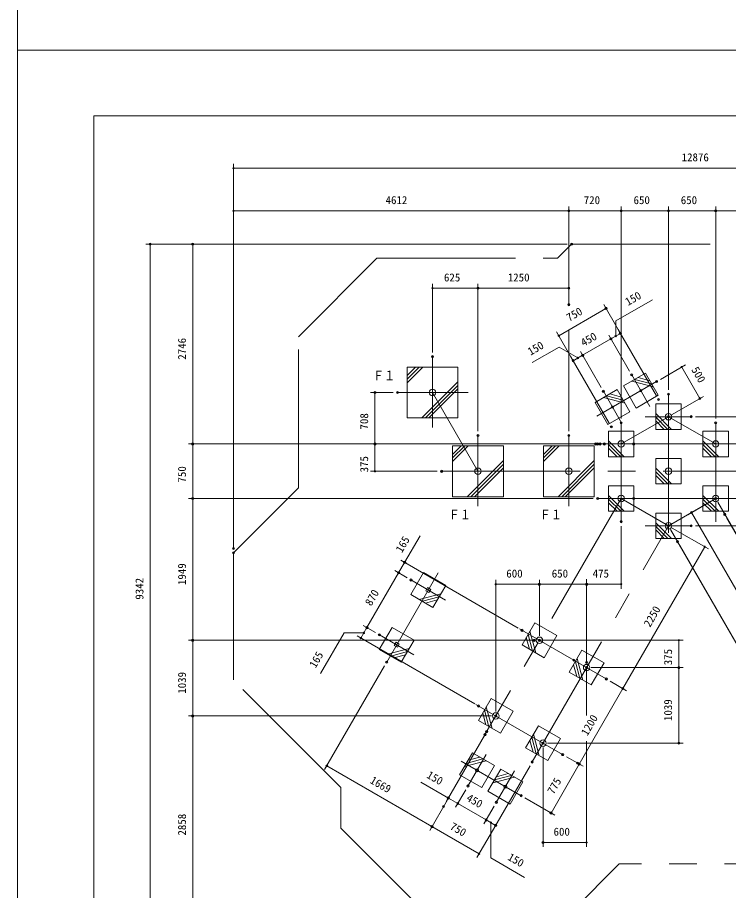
# Model space of a CAD drawing. Units: millimetres on the paper, scale 1:60. Extents: x -18 to 420, y -297 to 594.
# Drawn here: x 0 to 163, y -192.5 to 7.5 of the extents above; entities that cross this region are included whole.
import ezdxf
from ezdxf.enums import TextEntityAlignment as Align

# ---------------------------------------------------------------- set-up
doc = ezdxf.new("R2010")
doc.units = ezdxf.units.MM
doc.header["$PDMODE"] = 32
doc.header["$PDSIZE"] = 0.5
doc.linetypes.add('USER1', pattern=[50.8, 31.75, -6.35, 6.35, -6.35])
doc.linetypes.add('USER3', pattern=[63.5, 31.75, -6.35, 6.35, -6.35, 6.35, -6.35])
doc.layers.add('DEFPOINTS_3', color=7, linetype='Continuous', lineweight=9)
doc.layers.add('LY_1', color=7, linetype='Continuous', lineweight=9)
doc.styles.add('ＭＳ ゴシック', font='')
doc.styles.get('ＭＳ ゴシック').set_extended_font_data('MS Gothic')

# ---------------------------------------------------------------- blocks, each defined once
blk = doc.blocks.new('-000-_DOTSMALL')
at = {"color": 7, "linetype": 'Continuous', "lineweight": 9}
blk.add_circle((0, 0), 0.0625, dxfattribs=at)
blk.add_circle((0, 0), 0.0625, dxfattribs=at)

msp = doc.modelspace()

# ---------------------------------------------------------------- linework, layer by layer
at = {"layer": 'DEFPOINTS_3'}
for p, q in [((0, 297), (0, 0)), ((0, 0), (420, 0)), ((420, 0), (0, 0)), ((0, 0), (0, -297))]:
    msp.add_line(p, q, dxfattribs=at)
at = {"layer": 'LY_1'}
for p, q in [((17.5, -15), (17.5, -282)), ((402.5, -15), (17.5, -15)), ((89.297, -72.574), (89.297, -84.241)), ((100.964, -72.574), (89.297, -72.574)), ((100.964, -84.241), (100.964, -72.574)), ((143.942, -73.999), (138.89, -76.915)), ((146.859, -79.051), (143.942, -73.999)), ((137.447, -77.749), (132.395, -80.665)), ((140.363, -82.801), (137.447, -77.749)), ((138.89, -76.915), (141.807, -81.967)), ((141.807, -81.967), (146.859, -79.051)), ((132.395, -80.665), (135.312, -85.717)), ((146.289, -86.867), (146.289, -81.033)), ((146.289, -81.033), (152.123, -81.033)), ((152.123, -81.033), (152.123, -86.867)), ((135.312, -85.717), (140.363, -82.801)), ((89.297, -84.241), (100.964, -84.241)), ((135.464, -93.117), (135.464, -87.283)), ((135.464, -87.283), (141.297, -87.283)), ((141.297, -87.283), (141.297, -93.117)), ((152.123, -86.867), (146.289, -86.867)), ((157.115, -93.117), (157.115, -87.283)), ((157.115, -87.283), (162.948, -87.283)), ((162.948, -87.283), (162.948, -93.117)), ((99.714, -90.617), (99.714, -102.283)), ((111.381, -90.617), (99.714, -90.617)), ((111.381, -102.283), (111.381, -90.617)), ((120.547, -90.617), (120.547, -102.283)), ((132.214, -90.617), (120.547, -90.617)), ((132.214, -102.283), (132.214, -90.617)), ((141.297, -93.117), (135.464, -93.117)), ((146.289, -99.367), (146.289, -93.533)), ((146.289, -93.533), (152.123, -93.533)), ((152.123, -93.533), (152.123, -99.367)), ((162.948, -93.117), (157.115, -93.117)), ((135.464, -105.617), (135.464, -99.783)), ((135.464, -99.783), (141.297, -99.783)), ((141.297, -99.783), (141.297, -105.617)), ((152.123, -99.367), (146.289, -99.367)), ((157.115, -105.617), (157.115, -99.783)), ((157.115, -99.783), (162.948, -99.783)), ((162.948, -99.783), (162.948, -105.617)), ((99.714, -102.283), (111.381, -102.283)), ((120.547, -102.283), (132.214, -102.283)), ((141.297, -105.617), (135.464, -105.617)), ((162.948, -105.617), (157.115, -105.617)), ((146.289, -111.867), (146.289, -106.033)), ((146.289, -106.033), (152.123, -106.033)), ((152.123, -106.033), (152.123, -111.867)), ((152.123, -111.867), (146.289, -111.867)), ((93.098, -119.665), (90.182, -124.717)), ((98.15, -122.582), (93.098, -119.665)), ((94.013, -123.08), (93.597, -123.802)), ((93.597, -123.802), (94.318, -124.218)), ((94.735, -123.497), (94.013, -123.08)), ((94.318, -124.218), (94.735, -123.497)), ((95.233, -127.633), (98.15, -122.582)), ((90.182, -124.717), (95.233, -127.633)), ((115.647, -136.243), (118.563, -131.192)), ((118.563, -131.192), (123.615, -134.108)), ((85.848, -132.222), (82.932, -137.274)), ((90.9, -135.139), (85.848, -132.222)), ((86.763, -135.637), (86.347, -136.359)), ((87.485, -136.054), (86.763, -135.637)), ((87.983, -140.191), (90.9, -135.139)), ((123.615, -134.108), (120.698, -139.16)), ((82.932, -137.274), (87.983, -140.191)), ((86.347, -136.359), (87.068, -136.776)), ((87.068, -136.776), (87.485, -136.054)), ((120.698, -139.16), (115.647, -136.243)), ((126.472, -142.493), (129.388, -137.442)), ((129.388, -137.442), (134.44, -140.358)), ((134.44, -140.358), (131.524, -145.41)), ((131.524, -145.41), (126.472, -142.493)), ((105.647, -153.564), (108.563, -148.512)), ((108.563, -148.512), (113.615, -151.429)), ((113.615, -151.429), (110.698, -156.481)), ((110.698, -156.481), (105.647, -153.564)), ((116.472, -159.814), (119.388, -154.762)), ((119.388, -154.762), (124.44, -157.679)), ((124.44, -157.679), (121.524, -162.731)), ((121.524, -162.731), (116.472, -159.814)), ((104.266, -160.955), (101.349, -166.007)), ((109.318, -163.872), (104.266, -160.955)), ((106.401, -168.924), (109.318, -163.872)), ((110.761, -164.705), (107.844, -169.757)), ((115.813, -167.622), (110.761, -164.705)), ((101.349, -166.007), (106.401, -168.924)), ((112.896, -172.674), (115.813, -167.622)), ((107.844, -169.757), (112.896, -172.674))]:
    msp.add_line(p, q, dxfattribs=at)
at = {"layer": 'LY_1', "lineweight": 18}
for p, q in [((49.513, -114.149), (49.513, -25.998)), ((49.513, -26.998), (264.107, -26.998)), ((126.381, -58.287), (126.381, -35.805)), ((138.381, -84.365), (138.381, -35.805)), ((149.206, -77.802), (149.206, -35.805)), ((160.031, -84.365), (160.031, -35.805)), ((49.513, -36.805), (126.381, -36.805)), ((126.381, -36.805), (138.381, -36.805)), ((138.381, -36.805), (149.206, -36.805)), ((149.206, -36.805), (160.031, -36.805)), ((160.031, -36.805), (172.531, -36.805)), ((126.007, -44.427), (29.423, -44.427)), ((30.423, -200.133), (30.423, -44.427)), ((126.007, -44.427), (39.174, -44.427)), ((40.174, -90.2), (40.174, -44.427)), ((95.131, -69.216), (95.131, -53.517)), ((105.547, -87.258), (105.547, -53.517)), ((95.131, -54.517), (105.547, -54.517)), ((105.547, -54.517), (126.381, -54.517)), ((137.112, -62.025), (145.55, -57.153)), ((124.061, -65.398), (134.887, -59.148)), ((137.695, -64.012), (134.387, -58.282)), ((137.112, -65.503), (137.112, -62.025)), ((126.87, -70.262), (123.561, -64.532)), ((126.381, -87.258), (126.381, -64.12)), ((140.291, -73.509), (135.53, -65.262)), ((136.03, -66.128), (138.195, -64.878)), ((146.439, -79.156), (137.695, -64.012)), ((129.535, -69.878), (136.03, -66.128)), ((124.137, -68.012), (118.009, -71.55)), ((128.452, -70.503), (124.137, -68.012)), ((127.37, -71.128), (129.535, -69.878)), ((133.796, -77.259), (129.035, -69.012)), ((135.613, -85.406), (126.87, -70.262)), ((89.297, -74.544), (91.267, -72.574)), ((89.297, -75.369), (92.092, -72.574)), ((89.297, -76.194), (92.917, -72.574)), ((147.349, -75.4), (153.108, -72.075)), ((152.242, -72.575), (156.409, -79.791)), ((100.964, -75.949), (92.672, -84.241)), ((140.807, -75.809), (145.752, -77.134)), ((141.521, -75.396), (145.339, -76.419)), ((142.236, -74.984), (144.927, -75.705)), ((100.964, -76.774), (93.497, -84.241)), ((100.964, -77.599), (94.322, -84.241)), ((86.099, -78.408), (80.93, -78.408)), ((81.93, -90.2), (81.93, -78.408)), ((134.312, -79.559), (139.257, -80.884)), ((135.026, -79.146), (138.844, -80.169)), ((135.741, -78.734), (138.432, -79.455)), ((150.072, -83.45), (157.275, -79.291)), ((146.289, -83.247), (149.909, -86.867)), ((155.401, -83.95), (167.375, -83.95)), ((146.289, -84.072), (149.084, -86.867)), ((146.289, -84.897), (148.259, -86.867)), ((135.464, -89.497), (139.084, -93.117)), ((157.115, -89.497), (160.735, -93.117)), ((132.52, -90.2), (39.174, -90.2)), ((40.174, -102.7), (40.174, -90.2)), ((133.52, -90.2), (80.93, -90.2)), ((81.93, -96.45), (81.93, -90.2)), ((99.714, -92.587), (101.684, -90.617)), ((99.714, -93.412), (102.509, -90.617)), ((99.714, -94.236), (103.334, -90.617)), ((120.547, -92.587), (122.517, -90.617)), ((120.547, -93.412), (123.342, -90.617)), ((120.547, -94.236), (124.167, -90.617)), ((135.464, -90.322), (138.259, -93.117)), ((135.464, -91.147), (137.434, -93.117)), ((157.115, -90.322), (159.91, -93.117)), ((157.115, -91.147), (159.085, -93.117)), ((111.381, -93.991), (103.089, -102.283)), ((132.214, -93.991), (123.922, -102.283)), ((111.381, -94.816), (103.914, -102.283)), ((111.381, -95.641), (104.739, -102.283)), ((132.214, -94.816), (124.747, -102.283)), ((132.214, -95.641), (125.572, -102.283)), ((146.289, -95.747), (149.909, -99.367)), ((96.23, -96.45), (80.93, -96.45)), ((146.289, -96.572), (149.084, -99.367)), ((146.289, -97.397), (148.259, -99.367)), ((131.966, -102.7), (39.174, -102.7)), ((40.174, -135.176), (40.174, -102.7)), ((135.464, -101.997), (139.084, -105.617)), ((135.464, -102.822), (138.259, -105.617)), ((135.464, -103.647), (137.434, -105.617)), ((159.165, -103.2), (153.628, -106.397)), ((157.115, -101.997), (160.735, -105.617)), ((157.115, -102.822), (159.91, -105.617)), ((157.115, -103.647), (159.085, -105.617)), ((160.531, -103.566), (193.698, -161.012)), ((178.402, -147.307), (154.494, -105.897)), ((162.615, -107.174), (189.785, -154.235)), ((138.381, -109.007), (138.381, -123.346)), ((146.289, -108.247), (149.909, -111.867)), ((146.289, -109.072), (149.084, -111.867)), ((146.289, -109.897), (148.259, -111.867)), ((149.706, -109.816), (182.872, -167.262)), ((150.072, -109.45), (158.375, -114.244)), ((155.401, -108.95), (167.375, -108.95)), ((88.729, -117.335), (92.267, -111.207)), ((157.509, -113.744), (138.759, -146.22)), ((151.789, -113.424), (179.043, -160.63)), ((87.354, -119.716), (88.729, -117.335)), ((114.795, -132.384), (87.863, -116.835)), ((80.104, -132.274), (87.354, -119.716)), ((89.33, -120.857), (86.488, -119.216)), ((109.631, -151.496), (109.631, -121.346)), ((119.631, -134.176), (119.631, -121.346)), ((130.456, -140.426), (130.456, -121.18)), ((109.631, -122.346), (119.631, -122.346)), ((119.631, -122.346), (130.456, -122.346)), ((138.381, -122.346), (130.456, -122.346)), ((97.043, -124.498), (92.098, -125.823)), ((96.631, -125.213), (92.813, -126.236)), ((96.218, -125.927), (93.527, -126.648)), ((82.08, -133.415), (79.238, -131.774)), ((74.858, -133.465), (69.462, -142.81)), ((79.417, -133.465), (74.858, -133.465)), ((78.729, -134.655), (80.104, -132.274)), ((117.044, -133.823), (118.067, -137.641)), ((117.456, -133.108), (118.781, -138.053)), ((118.631, -135.176), (39.174, -135.176)), ((40.174, -152.496), (40.174, -135.176)), ((104.795, -149.705), (77.863, -134.155)), ((116.632, -134.537), (117.353, -137.228)), ((119.464, -135.176), (152.581, -135.176)), ((151.581, -135.176), (151.581, -141.426)), ((89.793, -137.056), (84.848, -138.381)), ((89.381, -137.77), (85.563, -138.793)), ((88.968, -138.485), (86.277, -139.206)), ((128.282, -139.358), (129.607, -144.303)), ((84.124, -141.042), (70.407, -164.801)), ((127.457, -140.787), (128.178, -143.478)), ((127.869, -140.073), (128.892, -143.891)), ((130.456, -141.259), (130.456, -152.417)), ((131.456, -141.426), (152.581, -141.426)), ((151.581, -141.426), (151.581, -158.746)), ((135.822, -144.524), (139.625, -146.72)), ((138.759, -146.22), (128.759, -163.54)), ((106.632, -151.858), (107.353, -154.549)), ((107.044, -151.143), (108.067, -154.961)), ((107.456, -150.429), (108.781, -155.374)), ((108.631, -152.496), (39.174, -152.496)), ((40.174, -200.133), (40.174, -152.496)), ((106.658, -157.646), (94.496, -178.71)), ((107.047, -156.971), (98.266, -172.18)), ((117.869, -157.393), (118.892, -161.211)), ((118.282, -156.679), (119.607, -161.624)), ((117.457, -158.108), (118.178, -160.799)), ((120.456, -159.746), (120.456, -182.478)), ((121.456, -158.746), (152.581, -158.746)), ((130.456, -158.25), (130.456, -182.478)), ((103.281, -162.662), (105.972, -161.94)), ((125.822, -161.845), (129.625, -164.04)), ((94.996, -177.844), (70.907, -163.935)), ((102.456, -164.09), (107.401, -162.765)), ((102.868, -163.376), (106.686, -162.353)), ((117.483, -163.896), (109.092, -178.43)), ((128.759, -163.54), (122.296, -174.733)), ((109.776, -166.412), (112.467, -165.69)), ((98.766, -171.314), (92.474, -167.681)), ((108.951, -167.84), (113.896, -166.515)), ((109.363, -167.126), (113.181, -166.103)), ((102.75, -169.414), (100.431, -173.43)), ((102.75, -169.414), (100.431, -173.43)), ((100.931, -172.564), (98.766, -171.314)), ((116.303, -171.273), (123.162, -175.233)), ((107.427, -176.314), (100.931, -172.564)), ((109.245, -173.164), (106.927, -177.18)), ((109.245, -173.164), (106.927, -177.18)), ((105.822, -184.094), (94.996, -177.844)), ((109.592, -177.564), (107.427, -176.314)), ((108.509, -176.939), (108.509, -185.023)), ((109.092, -178.43), (105.322, -184.96)), ((130.456, -181.478), (120.456, -181.478)), ((108.509, -185.023), (116.238, -189.485))]:
    msp.add_line(p, q, dxfattribs=at)
at = {"layer": 'LY_1', "linetype": 'USER3', "lineweight": 18}
for p, q in [((123.769, -47.665), (127.007, -44.427)), ((127.007, -44.427), (195.105, -44.427)), ((64.388, -65.674), (82.397, -47.665)), ((82.397, -47.665), (123.769, -47.665)), ((64.388, -100.273), (64.388, -65.674)), ((49.513, -115.149), (64.388, -100.273)), ((49.513, -144.243), (49.513, -115.149)), ((74.132, -168.862), (49.513, -144.243)), ((74.132, -178.18), (74.132, -168.862)), ((96.085, -200.133), (74.132, -178.18)), ((137.943, -186.354), (124.164, -200.133)), ((193.807, -186.354), (137.943, -186.354))]:
    msp.add_line(p, q, dxfattribs=at)
at = {"layer": 'LY_1', "linetype": 'USER1', "lineweight": 18}
for p, q in [((95.131, -70.216), (95.131, -86.439)), ((132.771, -83.816), (146.483, -75.9)), ((144.958, -81.591), (140.791, -74.375)), ((103.323, -78.408), (87.099, -78.408)), ((95.131, -78.408), (105.547, -96.45)), ((138.462, -85.341), (134.296, -78.125)), ((149.206, -78.802), (149.206, -114.187)), ((138.381, -90.2), (149.206, -83.95)), ((143.848, -83.95), (154.401, -83.95)), ((149.206, -83.95), (160.031, -90.2)), ((138.381, -85.365), (138.381, -108.007)), ((160.031, -85.365), (160.031, -108.007)), ((105.547, -88.258), (105.547, -104.482)), ((126.381, -88.258), (126.381, -104.482)), ((132.966, -90.2), (191.497, -90.2)), ((97.23, -96.45), (212.155, -96.45)), ((138.381, -102.7), (107.158, -156.78)), ((132.966, -102.7), (191.497, -102.7)), ((138.381, -102.7), (149.206, -108.95)), ((149.206, -108.95), (160.031, -102.7)), ((117.983, -163.03), (149.206, -108.95)), ((143.848, -108.95), (154.401, -108.95)), ((84.624, -140.176), (96.457, -119.68)), ((90.197, -121.357), (98.135, -125.941)), ((90.885, -138.498), (82.947, -133.915)), ((115.059, -132.536), (134.956, -144.024)), ((105.059, -149.857), (124.956, -161.345)), ((107.417, -161.331), (103.25, -168.548)), ((115.437, -170.773), (101.725, -162.856)), ((113.912, -165.081), (109.745, -172.298))]:
    msp.add_line(p, q, dxfattribs=at)
at = {"layer": 'LY_1'}
for centre in [(95.131, -78.408), (149.206, -83.95), (138.381, -90.2), (160.031, -90.2), (105.547, -96.45), (126.381, -96.45), (149.206, -96.45), (138.381, -102.7), (160.031, -102.7), (149.206, -108.95), (119.631, -135.176), (130.456, -141.426), (109.631, -152.496), (120.456, -158.746)]:
    msp.add_circle(centre, 0.743, dxfattribs=at)
at = {"layer": 'LY_1', "lineweight": 18}
for centre, radius in [((142.874, -77.983), 0.227), ((136.379, -81.733), 0.227), ((105.333, -164.94), 0.356), ((111.828, -168.69), 0.356)]:
    msp.add_circle(centre, radius, dxfattribs=at)
at = {"layer": 'LY_1'}
for p in [(126.381, -36.805), (138.381, -36.805), (149.206, -36.805), (160.031, -36.805), (30.423, -44.427), (40.174, -44.427), (127.007, -44.427), (127.007, -44.427), (105.547, -54.517), (126.381, -54.517), (126.381, -58.287), (126.381, -58.287), (134.887, -59.148), (136.03, -66.128), (138.195, -64.878), (138.195, -64.878), (95.131, -70.216), (129.535, -69.878), (127.37, -71.128), (140.791, -74.375), (140.791, -74.375), (146.483, -75.9), (134.296, -78.125), (134.296, -78.125), (81.93, -78.408), (87.099, -78.408), (146.939, -80.022), (149.206, -78.802), (149.206, -78.802), (156.409, -79.791), (149.206, -83.95), (154.401, -83.95), (138.381, -85.365), (138.381, -85.365), (160.031, -85.365), (160.031, -85.365), (136.113, -86.272), (40.174, -90.2), (81.93, -90.2), (105.547, -88.258), (105.547, -88.258), (126.381, -88.258), (132.52, -90.2), (132.966, -90.2), (133.52, -90.2), (134.52, -90.2), (141.254, -90.2), (97.23, -96.45), (40.174, -102.7), (132.966, -102.7), (132.966, -102.7), (141.254, -102.7), (160.031, -102.7), (160.031, -102.7), (154.494, -105.897), (138.381, -108.007), (162.115, -106.308), (149.206, -108.95), (149.206, -108.95), (154.401, -108.95), (49.513, -114.149), (151.289, -112.558), (49.513, -115.149), (88.729, -117.335), (87.354, -119.716), (90.197, -121.357), (90.197, -121.357), (119.631, -122.346), (119.631, -122.346), (130.456, -122.346), (130.456, -122.346), (80.104, -132.274), (82.947, -133.915), (82.947, -133.915), (115.661, -132.884), (40.174, -135.176), (118.464, -135.176), (119.631, -135.176), (119.631, -135.176), (119.631, -135.176), (84.624, -140.176), (127.519, -139.73), (130.456, -140.259), (130.456, -141.426), (130.456, -141.426), (130.456, -141.426), (130.456, -141.426), (151.581, -141.426), (134.956, -144.024), (138.759, -146.22), (105.661, -150.205), (40.174, -152.496), (109.631, -152.496), (109.631, -152.496), (109.631, -152.496), (107.547, -156.105), (107.158, -156.78), (120.456, -158.746), (120.456, -158.746), (151.581, -158.746), (124.956, -161.345), (70.907, -163.935), (117.983, -163.03), (128.384, -163.323), (128.759, -163.54), (103.25, -168.548), (103.25, -168.548), (98.766, -171.314), (115.437, -170.773), (97.661, -173.229), (100.931, -172.564), (109.745, -172.298), (109.745, -172.298), (122.296, -174.733), (94.996, -177.844), (107.427, -176.314), (109.592, -177.564), (120.456, -181.478)]:
    msp.add_point(p, dxfattribs=at)

# ---------------------------------------------------------------- block references
for p, xscale, yscale, rotation in [((49.513, -26.998), 2.32, 2.32, 180), ((49.513, -36.805), 2.32, 2.32, 180), ((126.381, -36.805), 2.32, 2.32, 180), ((138.381, -36.805), 2.32, 2.32, 180), ((149.206, -36.805), 2.32, 2.32, 180), ((160.031, -36.805), 2.32, 2.32, 180), ((30.423, -44.427), 2.32, 2.32, 90), ((40.174, -44.427), 2.32, 2.32, 90), ((95.131, -54.517), 2.32, 2.32, 180), ((105.547, -54.517), 2.32, 2.32, 180), ((134.887, -59.148), 2.32, 2.32, 30), ((124.061, -65.398), 2.32, 2.32, 210), ((136.03, -66.128), 2.32, 2.32, 30), ((136.03, -66.128), 2.32, 2.32, 210), ((137.112, -65.503), 2.5, 2.5, 270), ((138.195, -64.878), 2.32, 2.32, 30), ((129.535, -69.878), 2.32, 2.32, 210), ((129.535, -69.878), 2.32, 2.32, 30), ((127.37, -71.128), 2.32, 2.32, 210), ((128.452, -70.503), 2.5, 2.5, 330), ((152.242, -72.575), 2.32, 2.32, 120), ((81.93, -78.408), 2.32, 2.32, 90), ((156.409, -79.791), 2.32, 2.32, 300), ((40.174, -90.2), 2.32, 2.32, 90), ((40.174, -90.2), 2.32, 2.32, 270), ((81.93, -90.2), 2.32, 2.32, 90), ((81.93, -90.2), 2.32, 2.32, 270), ((81.93, -96.45), 2.32, 2.32, 270), ((40.174, -102.7), 2.32, 2.32, 270), ((40.174, -102.7), 2.32, 2.32, 90), ((154.494, -105.897), 2.32, 2.32, 120), ((157.509, -113.744), 2.32, 2.32, 60), ((88.729, -117.335), 2.32, 2.32, 60), ((87.354, -119.716), 2.32, 2.32, 240), ((87.354, -119.716), 2.32, 2.32, 60), ((109.631, -122.346), 2.32, 2.32, 180), ((119.631, -122.346), 2.32, 2.32, 180), ((130.456, -122.346), 2.32, 2.32, 180), ((80.104, -132.274), 2.32, 2.32, 60), ((80.104, -132.274), 2.32, 2.32, 240), ((40.174, -135.176), 2.32, 2.32, 270), ((40.174, -135.176), 2.32, 2.32, 90), ((78.729, -134.655), 2.32, 2.32, 240), ((151.581, -135.176), 2.32, 2.32, 90), ((151.581, -141.426), 2.32, 2.32, 270), ((151.581, -141.426), 2.32, 2.32, 90), ((138.759, -146.22), 2.32, 2.32, 60), ((138.759, -146.22), 2.32, 2.32, 240), ((40.174, -152.496), 2.32, 2.32, 270), ((40.174, -152.496), 2.32, 2.32, 90), ((151.581, -158.746), 2.32, 2.32, 270), ((70.907, -163.935), 2.32, 2.32, 150), ((128.759, -163.54), 2.32, 2.32, 60), ((128.759, -163.54), 2.32, 2.32, 240), ((98.766, -171.314), 2.32, 2.32, 150), ((100.931, -172.564), 2.32, 2.32, 150), ((100.931, -172.564), 2.32, 2.32, 330), ((122.296, -174.733), 2.32, 2.32, 240), ((94.996, -177.844), 2.32, 2.32, 330), ((94.996, -177.844), 2.32, 2.32, 150), ((107.427, -176.314), 2.32, 2.32, 330), ((107.427, -176.314), 2.32, 2.32, 150), ((108.509, -176.939), 2.5, 2.5, 90), ((109.592, -177.564), 2.32, 2.32, 330), ((120.456, -181.478), 2.32, 2.32, 180), ((105.822, -184.094), 2.32, 2.32, 330)]:
    msp.add_blockref('-000-_DOTSMALL', p, dxfattribs=dict(at, xscale=xscale, yscale=yscale, rotation=rotation))
for p, xscale, yscale in [((126.381, -36.805), 2.32, 2.32), ((138.381, -36.805), 2.32, 2.32), ((149.206, -36.805), 2.32, 2.32), ((160.031, -36.805), 2.32, 2.32), ((105.547, -54.517), 2.32, 2.32), ((126.381, -54.517), 2.32, 2.32), ((119.631, -122.346), 2.32, 2.32), ((130.456, -122.346), 2.32, 2.32), ((138.381, -122.346), 2.32, 2.32), ((79.417, -133.465), 2.5, 2.5), ((130.456, -181.478), 2.32, 2.32)]:
    msp.add_blockref('-000-_DOTSMALL', p, dxfattribs=dict(at, xscale=xscale, yscale=yscale))

# ---------------------------------------------------------------- texts
at = {"layer": 'LY_1', "style": 'ＭＳ ゴシック'}
for s, p in [('12876', (152.23, -25.998)), ('4612', (84.375, -35.805)), ('720', (129.796, -35.805)), ('650', (141.209, -35.805)), ('650', (152.034, -35.805)), ('625', (97.756, -53.517)), ('1250', (112.387, -53.517)), ('600', (112.047, -121.346)), ('650', (122.459, -121.346)), ('475', (131.835, -121.346)), ('600', (122.873, -180.478))]:
    msp.add_text(s, height=1.833, dxfattribs=at).set_placement(p, align=Align.BOTTOM_LEFT)
for s, rotation, p in [('150', 30, (140.219, -59.076)), ('750', 30, (126.736, -62.699)), ('450', 30, (130.044, -68.429)), ('2746', 90, (39.174, -70.897)), ('150', 30, (117.874, -70.473)), ('500', 300, (153.9, -73.446)), ('708', 90, (80.93, -86.889)), ('375', 90, (80.93, -96.709)), ('750', 90, (39.174, -99.035)), ('165', 60, (88.61, -115.542)), ('1949', 90, (39.174, -122.51)), ('9342', 90, (29.423, -125.864)), ('870', 60, (81.571, -127.734)), ('2250', 60, (145.472, -132.591)), ('165', 60, (68.804, -141.949)), ('375', 90, (150.581, -140.884)), ('1039', 90, (39.174, -147.413)), ('1039', 90, (150.581, -153.663)), ('1200', 60, (131.103, -157.479)), ('150', 330, (93.339, -167.026)), ('1669', 330, (80.358, -168.237)), ('775', 60, (123.37, -170.874)), ('450', 330, (102.441, -172.281)), ('2858', 90, (39.174, -179.898)), ('750', 330, (98.671, -178.81)), ('150', 330, (111.907, -185.829))]:
    msp.add_text(s, height=1.833, rotation=rotation, dxfattribs=at).set_placement(p, align=Align.BOTTOM_LEFT)
at = {"layer": 'LY_1', "style": 'ＭＳ ゴシック', "width": 0.85}
for p in [(81.46, -76.264), (98.853, -108.12), (119.686, -108.12)]:
    msp.add_text('Ｆ１', height=2.199, dxfattribs=at).set_placement(p, align=Align.BOTTOM_LEFT)

doc.saveas('drawing.dxf')
